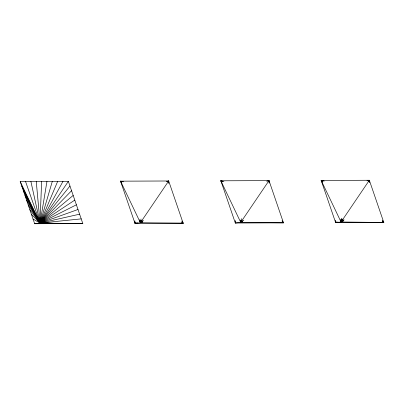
<?xml version="1.0" encoding="UTF-8"?>
<svg xmlns="http://www.w3.org/2000/svg" width="404" height="404" viewBox="0 0 404 404"><rect width="100%" height="100%" fill="white"/><g stroke="black" fill="none" stroke-linecap="round" stroke-linejoin="round"><path stroke-width="0.61" d="M335.552 220.16L335.643 222.644L383.8 222.473L369.337 180.26L321.18 180.436L335.643 222.644L341.052 222.008L341.087 220.129M382.431 220.362L383.8 222.473L341.052 222.008L341.082 220.746M40.011 223.72L41.602 181.452M134.896 220.887L134.987 223.377L183.143 223.2L168.685 180.992L120.528 181.164L134.987 223.377L140.395 222.735L140.441 221.503M342.264 221.655L341.052 222.008L341.254 219.498M34.663 223.74L82.82 223.564L68.357 181.356L20.2 181.527L34.663 223.74L40.067 223.099L40.496 218.089M240.9 220.518L240.723 222.372L235.315 223.008L220.857 180.8L269.014 180.623L283.472 222.836L235.315 223.008L235.224 220.523M181.78 221.089L183.143 223.2L140.395 222.735L140.663 220.231M342.203 221.528L341.052 222.008L341.203 220.771M44.96 222.528L45.364 223.7L40.067 223.099L40.344 221.241M240.915 221.145L240.723 222.372L283.472 222.836L282.103 220.725M338.037 222.023L335.643 222.644L335.835 221.437M369.145 181.472L369.337 180.26L366.943 180.881M50.712 223.68L40.067 223.099L46.955 181.431M343.355 220.998L341.052 222.008L341.36 220.15M141.592 222.372L140.395 222.735L141.031 219.013M241.36 218.65L240.723 222.372L241.92 222.008M342.703 221.094L341.052 222.008L341.688 218.286M342.127 221.357L341.052 222.008L341.274 220.781M343.198 220.7L341.052 222.008L341.582 219.559M56.065 223.659L40.067 223.099L41.183 218.251M61.413 223.639L40.067 223.099L40.35 221.877M241.148 220.554L240.723 222.372L241.814 221.761M344.112 219.837L341.052 222.008L341.355 220.791L341.052 222.008L321.18 180.436L324.205 181.083M142.157 222.124L140.395 222.735L140.86 220.917M342.057 221.281L341.052 222.008L341.557 220.19M235.315 223.008L235.658 221.816M268.67 181.815L269.014 180.623L266.62 181.244M33.052 219.049L40.067 223.099L52.303 181.411M241.097 221.17L240.723 222.372L220.857 180.8L223.882 181.447M66.766 223.624L40.067 223.099L40.819 220.71M335.643 222.644L336.012 221.478M368.973 181.426L369.337 180.26L368.221 180.765M342.557 220.862L341.052 222.008L342.011 219.029M142.168 222.079L140.395 222.735L141.208 220.362M141.572 222.286L140.395 222.735L140.814 221.559M340.506 220.2L341.052 222.008L341.471 220.837M340.628 220.17L341.052 222.008L341.688 220.256M241.587 220.034L240.723 222.372L240.36 221.17M72.119 223.604L40.067 223.099L41.824 218.402M340.663 220.155L341.052 222.008L341.526 220.867M77.467 223.584L40.067 223.099L57.656 181.391M82.82 223.564L40.067 223.099L40.557 221.953M135.471 222.251L134.987 223.377L137.38 222.756M168.2 182.113L168.685 180.992L166.291 181.608M340.91 220.766L341.052 222.008L342.355 219.18M241.249 221.241L240.723 222.372L242.314 221.347M340.86 220.155L341.052 222.008L341.845 220.326M31.446 214.357L40.067 223.099L41.152 220.831M123.553 181.81L120.528 181.164L140.395 222.735L141.486 220.478M340.905 219.498L341.052 222.008L341.597 220.892M342.991 220.453L341.052 222.008L341.617 220.892M29.84 209.671L40.067 223.099L42.647 218.13M139.486 219.726L140.395 222.735L141.259 221.084M28.235 204.98L40.067 223.099L63.004 181.371M241.355 221.311L240.723 222.372L240.723 221.119M342.87 220.281L341.052 222.008L341.693 220.938L341.052 222.008L341.966 221.15L341.052 222.008L342.062 220.407M140.102 220.887L140.395 222.735L141.708 220.579M26.629 200.288L40.067 223.099L41.051 221.508M241.385 221.306L240.723 222.372L243.784 220.2M25.023 195.597L40.067 223.099L41.43 220.983M23.412 190.91L40.067 223.099L43.178 218.407M142.056 221.907L140.395 222.735L140.218 221.513L140.395 222.735L141.799 220.645M21.806 186.219L40.067 223.099L68.357 181.356M140.153 220.872L140.395 222.735L168.685 180.992L168.776 183.477M269.104 183.113L269.014 180.623L240.723 222.372L241.703 221.614M341.941 221.15L341.052 222.008L369.337 180.26L369.428 182.749M342.329 220.64L341.052 222.008L341.754 220.988M141.511 222.149L140.395 222.735L140.345 221.488L140.395 222.735L141.511 221.215M341.875 221.074L341.052 222.008L341.809 221.003M241.496 221.377L240.723 222.372L242.173 221.16M140.36 220.847L140.395 222.735L141.961 220.796M20.2 181.527L40.067 223.099L69.963 186.042M343.087 219.609L341.052 222.008L342.228 220.544M39.632 221.932L40.067 223.099L43.637 218.69M81.214 218.872L40.067 223.099L39.233 220.761L40.067 223.099L41.642 221.16M341.052 222.008L341.834 221.038M45.006 222.518L40.067 223.099L39.244 220.761L40.067 223.099L40.865 222.124M140.375 221.493L140.395 222.735L141.223 221.801M242.021 221.013L240.723 222.372L241.602 221.478M39.249 220.756L40.067 223.099L71.569 190.733M25.553 181.507L40.067 223.099L43.592 219.589M141.466 222.104L140.395 222.735L142.178 220.963M30.901 181.492L40.067 223.099L41.43 221.801M39.062 218.18L40.067 223.099L40.991 222.271M141.976 221.705L140.395 222.735L141.789 221.503M39.723 221.241L40.067 223.099L73.18 195.425M39.875 221.877L40.067 223.099L43.985 220.039M167.7 181.724L168.685 180.992M36.254 181.472L40.067 223.099L41.607 222.003M140.395 222.735L143.455 220.569M39.769 218.094L40.067 223.099L74.785 200.111M40.036 221.241L40.067 223.099L41.137 222.442M368.286 180.911L369.337 180.26M41.93 222.846L40.067 223.099L43.874 220.857M267.953 181.244L269.014 180.623M41.905 222.796L40.067 223.099L76.391 204.803M41.304 222.841L40.067 223.099L41.733 222.271M79.603 214.186L40.067 223.099L44.142 221.402M44.344 221.988L40.067 223.099L41.243 222.66M41.269 222.756L40.067 223.099L77.997 209.494M40.067 223.099L41.87 222.548M181.33 222.811L183.143 223.2L182.224 222.377M322.205 182.017L321.18 180.436L322.968 181.042M222.574 181.507L220.857 180.8L221.882 182.381M322.382 181.856L321.18 180.436L322.336 180.931M121.66 181.719L120.528 181.164L121.897 183.275M121.574 181.82L120.528 181.164L121.528 181.881M182.098 222.543L183.143 223.2L182.148 222.483M321.18 180.436L322.2 181.118M382.785 221.791L383.8 222.473L382.598 221.054M221.897 181.502L220.857 180.8L221.715 181.684M282.426 222.134L283.472 222.836L282.184 221.513M382.906 221.584L383.8 222.473"/></g></svg>
